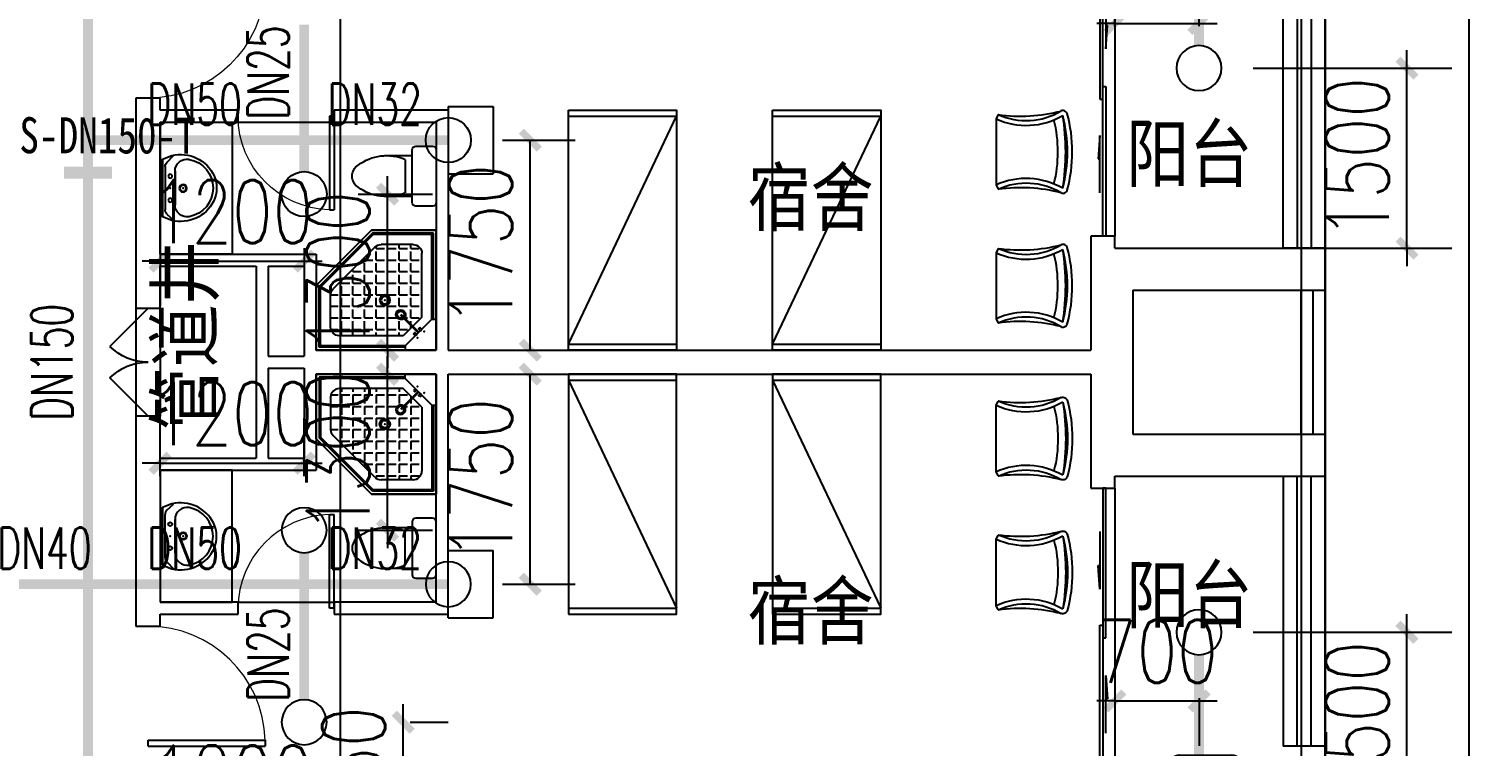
# Model space of a CAD drawing. Extents: x 0 to 2838408, y -923048 to 203859.
# Drawn here: x 2777370 to 2789363, y -216692 to -210714 of the extents above; entities that cross this region are included whole.
import ezdxf
from ezdxf.enums import TextEntityAlignment as Align

# ---------------------------------------------------------------- set-up
doc = ezdxf.new("R2010")
doc.units = 0
doc.header["$LTSCALE"] = 1000
for name, color, linetype in [('A-Fixt', 81, 'Continuous'), ('CLAYER', 7, 'Continuous'), ('DOOR_FIRE', 4, 'Continuous'), ('DOTE', 8, 'Continuous'), ('E2-栏杆', 92, 'Continuous'), ('EQUIP_喷头', 7, 'Continuous'), ('GROUND', 2, 'Continuous'), ('PIPE-喷淋', 6, 'Continuous'), ('PUB_TEXT', 7, 'Continuous'), ('TEXT_喷淋', 7, 'Continuous'), ('TWT_DIM', 3, 'Continuous'), ('WALL', 9, 'Continuous'), ('WINDOW', 4, 'Continuous'), ('XREF', 8, 'Continuous'), ('抗震支吊架', 2, 'Continuous'), ('洁具', 213, 'Continuous'), ('配景', 3, 'Continuous')]:
    doc.layers.add(name, color=color, linetype=linetype)
doc.styles.add('_TCH_DIM_T3', font='SIMPLEX', dxfattribs={"width": 0.75, "bigfont": 'HZTXT'})
doc.styles.add('_TWT_PIPEDN', font='SIMPLEX', dxfattribs={"width": 0.8, "height": 2.3, "bigfont": 'HZTXT'})
doc.styles.add('kzcad', font='', dxfattribs={"width": 0.8})
doc.styles.get("Standard").update_dxf_attribs({"font": 'geniso.shx', "bigfont": 'hztxt.shx'})
doc.styles.get('kzcad').set_extended_font_data('SimSun')
doc.dimstyles.new('_TWT_ARCH&&150', dxfattribs={"dimtxt": 525, "dimasz": 150, "dimexe": 375, "dimexo": 450, "dimgap": 150, "dimtad": 1, "dimdec": 0, "dimzin": 0, "dimdsep": 46, "dimtxsty": '_TCH_DIM_T3', "dimblk": 'ARCHTICK', "dimcen": 0.09, "dimclrt": 7, "dimazin": 2, "dimtfac": 1, "dimtdec": 0, "dimtix": 1, "dimtmove": 2, "dimatfit": 3, "dimfxl": 1, "dimtolj": 1, "dimtzin": 0, "dimarcsym": 0})

# ---------------------------------------------------------------- blocks, each defined once
blk = doc.blocks.new('1F平面-CAD导入_dwg_Drawing4_t3_dwg_$plan$00001613-474159-1F-927810-1F')
at = {"layer": '洁具'}
for p, q in [((-30, 250), (-170, 250)), ((-200, 170), (-430, 170)), ((-260, -140), (-260, 140)), ((-200, -170), (-200, -220)), ((-170, -250), (-30, -250))]:
    blk.add_line(p, q, dxfattribs=at)
for points in [[(-200, 220), (-200, 170), (-200, -170), (-430, -170)], [(0, -220), (0, 220)]]:
    blk.add_lwpolyline(points, dxfattribs=at)
for centre, radius, start, end in [((-170, 220), 30, 90, 180), ((-30, 220), 30, 0, 90), ((-413, -227), 398, 67.4505, 126.6381), ((-590, 0), 110, 123.4509, 236.5491), ((-413, 227), 398, 233.3619, 292.5495), ((-170, -220), 30, 180, 270), ((-30, -220), 30, 270, 0)]:
    blk.add_arc(centre, radius, start, end, dxfattribs=at)
blk = doc.blocks.new('$lvtry$00000169')
at = {"color": 0}
for p, q in [((259, -36), (259, 0)), ((259, -36), (36, -259)), ((259, -24), (976, -24)), ((259, -36), (964, -36)), ((964, -36), (976, -24)), ((964, -36), (964, -525)), ((976, -24), (976, -530)), ((276, -120), (120, -276)), ((144, -151), (291, -298)), ((151, -144), (298, -291)), ((173, -309), (173, -239)), ((183, -213), (205, -213)), ((220, -213), (243, -213)), ((270, -213), (270, -143)), ((270, -213), (340, -213)), ((270, -263), (270, -239)), ((276, -120), (808, -120)), ((366, -213), (366, -143)), ((366, -213), (436, -213)), ((366, -309), (366, -239)), ((462, -213), (462, -143)), ((462, -213), (532, -213)), ((462, -309), (462, -239)), ((558, -213), (558, -143)), ((558, -213), (628, -213)), ((558, -309), (558, -239)), ((655, -213), (655, -143)), ((655, -213), (725, -213)), ((655, -309), (655, -239)), ((751, -213), (751, -143)), ((751, -213), (821, -213)), ((751, -309), (751, -239)), ((847, -213), (847, -143)), ((847, -213), (880, -213)), ((847, -309), (847, -239)), ((880, -192), (880, -460)), ((36, -259), (0, -259)), ((24, -259), (24, -976)), ((36, -259), (36, -964)), ((120, -276), (120, -808)), ((120, -309), (147, -309)), ((173, -309), (243, -309)), ((173, -405), (173, -335)), ((270, -405), (270, -335)), ((334, -309), (340, -309)), ((366, -309), (436, -309)), ((366, -405), (366, -335)), ((462, -309), (532, -309)), ((462, -405), (462, -335)), ((558, -309), (628, -309)), ((558, -405), (558, -335)), ((655, -309), (725, -309)), ((655, -405), (655, -335)), ((751, -309), (821, -309)), ((751, -405), (751, -335)), ((847, -309), (880, -309)), ((847, -405), (847, -335)), ((120, -405), (147, -405)), ((173, -405), (243, -405)), ((173, -501), (173, -431)), ((270, -405), (340, -405)), ((270, -501), (270, -431)), ((366, -405), (379, -405)), ((366, -501), (366, -431)), ((462, -405), (532, -405)), ((462, -501), (462, -431)), ((558, -405), (628, -405)), ((558, -501), (558, -431)), ((655, -405), (725, -405)), ((655, -501), (655, -431)), ((751, -405), (821, -405)), ((751, -501), (751, -431)), ((847, -405), (880, -405)), ((847, -501), (847, -431)), ((120, -501), (147, -501)), ((120, -598), (147, -598)), ((173, -501), (243, -501)), ((173, -598), (173, -528)), ((173, -598), (243, -598)), ((270, -501), (340, -501)), ((270, -598), (270, -528)), ((270, -598), (340, -598)), ((366, -501), (436, -501)), ((366, -598), (366, -528)), ((366, -598), (436, -598)), ((462, -501), (532, -501)), ((462, -598), (462, -528)), ((462, -598), (532, -598)), ((859, -511), (511, -859)), ((964, -525), (525, -964)), ((976, -530), (530, -976)), ((558, -501), (628, -501)), ((558, -598), (558, -528)), ((558, -598), (628, -598)), ((655, -501), (725, -501)), ((655, -598), (655, -528)), ((655, -598), (725, -598)), ((751, -501), (821, -501)), ((751, -598), (751, -528)), ((751, -598), (773, -598)), ((847, -501), (867, -501)), ((964, -525), (976, -530)), ((120, -694), (147, -694)), ((173, -694), (173, -624)), ((173, -694), (243, -694)), ((270, -694), (270, -624)), ((270, -694), (340, -694)), ((366, -694), (366, -624)), ((366, -694), (436, -694)), ((462, -694), (462, -624)), ((462, -694), (532, -694)), ((558, -694), (558, -624)), ((558, -694), (628, -694)), ((655, -694), (655, -624)), ((655, -694), (676, -694)), ((120, -790), (147, -790)), ((173, -790), (173, -720)), ((173, -790), (243, -790)), ((173, -878), (173, -816)), ((270, -790), (270, -720)), ((270, -790), (340, -790)), ((270, -880), (270, -816)), ((366, -790), (366, -720)), ((366, -790), (436, -790)), ((366, -880), (366, -816)), ((462, -790), (462, -720)), ((462, -790), (532, -790)), ((462, -880), (462, -816)), ((558, -790), (558, -720)), ((558, -790), (580, -790)), ((192, -880), (460, -880)), ((36, -964), (24, -976)), ((24, -976), (530, -976)), ((36, -964), (525, -964)), ((525, -964), (530, -976))]:
    blk.add_line(p, q, dxfattribs=at)
blk.add_lwpolyline([(0, 0), (0, -1000), (540, -1000), (1000, -540), (1000, 0)], close=True)
for points in [[(0, 0), (0, -1000)], [(0, 0), (1000, 0)], [(1000, 0), (1000, -540)], [(136, -190), (148, -178), (132, -162), (121, -174)], [(190, -136), (178, -148), (162, -132), (174, -121)], [(1000, -540), (540, -1000)], [(0, -1000), (540, -1000)]]:
    blk.add_lwpolyline(points, close=True, dxfattribs=at)
for radius in [43.8, 31.1]:
    blk.add_circle((416, -428), radius, dxfattribs=at)
for centre, radius, start, end in [((808, -192), 72, 0, 90), ((296, -296), 40.6, 142.583, 128.4197), ((296, -296), 28.6, 145.828, 125.6599), ((808, -460), 72, 315, 0), ((192, -808), 72, 180, 270), ((460, -808), 72, 270, 315)]:
    blk.add_arc(centre, radius, start, end, dxfattribs=at)
for p in [(156, -102, 0), (103, -156, 0), (416, -428, 0)]:
    blk.add_point(p, dxfattribs=at)
blk = doc.blocks.new('$lvtry$00000178')
at = {"color": 0}
for p, q in [((-238, 0), (238, 0)), ((-214, -36), (-272, -91)), ((-180, -23), (180, -23)), ((-142, -105), (140, -105)), ((140, -105), (-142, -105)), ((216, -37), (268, -91))]:
    blk.add_line(p, q, dxfattribs=at)
blk.add_lwpolyline([(-104, -430, 0.224698), (110, -425, 0.348046), (269, -79), (239, 0), (-241, 0), (-271, -79, 0.356844)], format="xyb", close=True, dxfattribs=at)
for centre, radius in [((-100, -65), 16.3), ((100, -65), 16.3), ((1, -172), 31.6)]:
    blk.add_circle(centre, radius, dxfattribs=at)
at = {"color": 0, "lineweight": 13}
blk.add_circle((1, -172), 23, dxfattribs=at)
at = {"color": 0}
for centre, radius, start, end in [((-142, -205), 100, 90, 190.5602), ((-180, -73), 50, 90, 133.181), ((140, -205), 100, 349.4398, 90), ((180, -73), 50, 44.5607, 90), ((-1, -179), 243, 190.5602, 349.4398)]:
    blk.add_arc(centre, radius, start, end, dxfattribs=at)
for p in [(0, -65), (1, -172)]:
    blk.add_point(p, dxfattribs=at)
blk = doc.blocks.new('A$C70365C93')
at = {"layer": '洁具'}
blk.add_lwpolyline([(-1900, 2300), (-1900, 1700), (-800, 1700), (-800, 2300)], close=True, dxfattribs=at)
blk.add_blockref('$lvtry$00000178', (-1350, 2280), dxfattribs=at)
at = {"layer": '洁具', "rotation": 180}
blk.add_blockref('$lvtry$00000169', (0, 0), dxfattribs=at)
at = {"layer": '洁具', "extrusion": (0, 0, -1), "xscale": -1, "zscale": -1, "rotation": 90}
blk.add_blockref('1F平面-CAD导入_dwg_Drawing4_t3_dwg_$plan$00001613-474159-1F-927810-1F', (1450, 0), dxfattribs=at)
blk = doc.blocks.new('单人床')
at = {"layer": 'A-Fixt'}
for p, q in [((47774, 13973), (48674, 13973)), ((47774, 12073), (48674, 13973)), ((47774, 12073), (48674, 12073))]:
    blk.add_line(p, q, dxfattribs=at)
blk.add_lwpolyline([(47774, 14023), (48674, 14023), (48674, 12023), (47774, 12023), (47774, 14023)], dxfattribs=at)
blk = doc.blocks.new('CH_AP01')
for p, q in [((-311, 17), (-275, 0)), ((-275, 0), (275, 0)), ((275, 0), (311, 17))]:
    blk.add_line(p, q)
for centre, radius, start, end in [((0, -579), 1213, 74.7104, 105.2896), ((-307, 555), 37.8, 100.1859, 202.8359), ((-1658, 202), 1360, 352.1659, 14.4283), ((-824, 250), 563, 335.5038, 31.0903), ((0, -579), 1173, 75.0287, 104.9713), ((0, -1278), 1857, 80.611, 99.389), ((-824, 250), 603, 335.5038, 30.2691), ((0, -579), 1093, 75.8767, 104.1233), ((824, 250), 603, 149.7309, 204.4962), ((824, 250), 563, 148.9097, 204.4962), ((1658, 202), 1360, 165.5717, 187.8341), ((307, 555), 37.8, 337.1641, 79.8141)]:
    blk.add_arc(centre, radius, start, end)
blk = doc.blocks.new('A$C61295E98')
at = {"color": 3}
for p, q in [((544, 598), (0, 598)), ((0, 598), (0, 0)), ((161, 598), (161, 0)), ((170, 0), (170, 598)), ((603, 572), (603, 26)), ((624, 518), (624, 80)), ((544, 0), (0, 0))]:
    blk.add_line(p, q, dxfattribs=at)
for points in [[(82, 540), (75, 540), (75, 577), (82, 577)], [(82, 453), (75, 453), (75, 490), (82, 490)], [(82, 353), (75, 353), (75, 389), (82, 389)]]:
    blk.add_lwpolyline(points, close=True, dxfattribs=at)
for centre in [(74, 250), (74, 164), (74, 71)]:
    blk.add_circle(centre, 15.7, dxfattribs=at)
for centre, start, end in [((544, 518), 360, 90), ((544, 80), 270, 0)]:
    blk.add_arc(centre, 80, start, end, dxfattribs=at)
blk = doc.blocks.new('宿舍')
at = {"layer": 'A-Fixt'}
for p, q in [((47854, 13802), (48354, 15702)), ((48354, 13802), (47854, 15702)), ((47854, 13802), (48354, 13802))]:
    blk.add_line(p, q, dxfattribs=at)
for points in [[(47854, 8602), (48354, 8602), (48354, 15702), (47854, 15702)], [(47854, 10676), (47970, 10676), (47970, 11743), (47854, 11743)]]:
    blk.add_lwpolyline(points, close=True, dxfattribs=at)
at = {"xscale": -1, "rotation": 90}
for p in [(63677, 60475), (63677, 58775)]:
    blk.add_blockref('单人床', p, dxfattribs=at)
at = {"layer": 'A-Fixt', "xscale": -1, "rotation": 180}
for p in [(50002, 9140), (51117, 9140)]:
    blk.add_blockref('CH_AP01', p, dxfattribs=at)
at = {"layer": '配景', "color": 252}
blk.add_blockref('A$C61295E98', (47854, 7097), dxfattribs=at)
blk = doc.blocks.new('$DorLib2D$00000116')
at = {"color": 0}
for p, q in [((-0.5, 0), (-0.146, 0.354)), ((0.5, 0), (0.146, 0.354))]:
    blk.add_line(p, q, dxfattribs=at)
for centre, start, end in [((-0.5, 0), 0, 45), ((0.5, 0), 135, 180)]:
    blk.add_arc(centre, 0.5, start, end, dxfattribs=at)
blk = doc.blocks.new('$DorLib2D$00000001')
for p, q in [((0.45, 0.975), (0.5, 0.975)), ((0.45, 0), (0.45, 0.975)), ((0.5, 0), (0.5, 0.975)), ((0.5, 0), (0.45, 0))]:
    blk.add_line(p, q)
at = {"lineweight": 13}
blk.add_arc((0.475, 0), 0.975, 91.4693, 180, dxfattribs=at)
blk = doc.blocks.new('$DorLib2D$00000131')
at = {"color": 0, "linetype": 'Continuous'}
for p, q in [((0.15, 0.125), (0.2319, 0.1973)), ((0.2319, 0.1973), (0.2319, 0.125)), ((-0.5, 0.125), (-0.5, 0)), ((0.0192, 0.125), (-0.5, 0.125)), ((0.0192, 0), (0.0192, 0.125)), ((0.35, 0.125), (0.15, 0.125)), ((-0.5, 0), (0.0192, 0)), ((-0.024, 0), (0.5, 0)), ((-0.024, -0.125), (-0.024, 0)), ((0.5, 0), (0.5, -0.125)), ((-0.35, -0.125), (-0.15, -0.125)), ((-0.2319, -0.1973), (-0.2319, -0.125)), ((-0.15, -0.125), (-0.2319, -0.1973)), ((0.5, -0.125), (-0.024, -0.125))]:
    blk.add_line(p, q, dxfattribs=at)
blk = doc.blocks.new('$WINLIB2D$00000001')
at = {"color": 0}
for points in [[(-0.5, 0.5), (-0.5, -0.5)], [(-0.5, 0.5), (0.5, 0.5)], [(0.5, -0.5), (0.5, 0.5)], [(0.5, 0.1667), (-0.5, 0.1667)], [(0.5, -0.1667), (-0.5, -0.1667)], [(-0.5, -0.5), (0.5, -0.5)]]:
    blk.add_lwpolyline(points, dxfattribs=at)
blk = doc.blocks.new('1F1')
at = {"layer": 'DOOR_FIRE'}
for p, q in [((2442216.7, -213042.2), (2442216.7, -213942.2)), ((2442416.7, -213042.2), (2442416.7, -213942.2))]:
    blk.add_line(p, q, dxfattribs=at)
at = {"layer": 'DOTE'}
for p, q in [((2443916.7, -187892.2), (2443916.7, -271092.2)), ((2451916.7, -187892.2), (2451916.7, -271092.2))]:
    blk.add_line(p, q, dxfattribs=at)
at = {"layer": 'E2-栏杆'}
for points in [[(2451916.7, -214092.2), (2451916.7, -212892.2)], [(2452016.7, -214092.2), (2452016.7, -212892.2)]]:
    blk.add_lwpolyline(points, dxfattribs=at)
at = {"layer": 'GROUND'}
for p, q in [((2453316.7, -270492.2), (2453316.7, -188492.2)), ((2452116.7, -269292.2), (2452116.7, -189692.2))]:
    blk.add_line(p, q, dxfattribs=at)
at = {"layer": 'WALL'}
for p, q in [((2442416.7, -211292.2), (2442216.7, -211292.2)), ((2442216.7, -211292.2), (2442216.7, -211392.2)), ((2442416.7, -211392.2), (2442416.7, -211292.2)), ((2442216.7, -211392.2), (2442216.7, -212592.2)), ((2443066.7, -211392.2), (2442416.7, -211392.2)), ((2443066.7, -211492.2), (2443066.7, -211392.2)), ((2444816.7, -211392.2), (2443866.7, -211392.2)), ((2443866.7, -211392.2), (2443866.7, -211492.2)), ((2444816.7, -211392.2), (2444816.7, -213392.2)), ((2442416.7, -211492.2), (2442416.7, -212592.2)), ((2442416.7, -211492.2), (2443066.7, -211492.2)), ((2443866.7, -211492.2), (2444716.7, -211492.2)), ((2444716.7, -211492.2), (2444716.7, -213392.2)), ((2450366.7, -212442.2), (2450166.7, -212442.2)), ((2450166.7, -212442.2), (2450166.7, -212792.2)), ((2450366.7, -212542.2), (2450366.7, -212442.2)), ((2442216.7, -212592.2), (2442216.7, -213042.2)), ((2442416.7, -212592.2), (2443216.7, -212592.2)), ((2443216.7, -212592.2), (2443716.7, -212592.2)), ((2443716.7, -212592.2), (2443716.7, -213392.2)), ((2450366.7, -212542.2), (2451766.7, -212542.2)), ((2452116.7, -212542.2), (2451766.7, -212542.2)), ((2452116.7, -212892.2), (2452116.7, -212542.2)), ((2442416.7, -213042.2), (2442416.7, -212692.2)), ((2442416.7, -212692.2), (2443216.7, -212692.2)), ((2443216.7, -212692.2), (2443216.7, -213492.2)), ((2443316.7, -212692.2), (2443616.7, -212692.2)), ((2443316.7, -212692.2), (2443316.7, -213442.2)), ((2443616.7, -212692.2), (2443616.7, -213442.2)), ((2450166.7, -212792.2), (2450166.7, -213392.2)), ((2450516.7, -212892.2), (2450516.7, -213492.2)), ((2450516.7, -212892.2), (2452116.7, -212892.2)), ((2442216.7, -213042.2), (2442416.7, -213042.2)), ((2443316.7, -213442.2), (2443616.7, -213442.2)), ((2443716.7, -213392.2), (2444716.7, -213392.2)), ((2444816.7, -213392.2), (2450166.7, -213392.2)), ((2443216.7, -213492.2), (2443216.7, -214292.2)), ((2443316.7, -213542.2), (2443316.7, -214292.2)), ((2443316.7, -213542.2), (2443616.7, -213542.2)), ((2443616.7, -213542.2), (2443616.7, -214292.2)), ((2450516.7, -213492.2), (2450516.7, -214092.2)), ((2443716.7, -213592.2), (2443716.7, -214392.2)), ((2443716.7, -213592.2), (2444716.7, -213592.2)), ((2444716.7, -215492.2), (2444716.7, -213592.2)), ((2444816.7, -215592.2), (2444816.7, -213592.2)), ((2444816.7, -213592.2), (2450166.7, -213592.2)), ((2450166.7, -213592.2), (2450166.7, -214192.2)), ((2442416.7, -213942.2), (2442216.7, -213942.2)), ((2442216.7, -213942.2), (2442216.7, -214392.2)), ((2442416.7, -214292.2), (2442416.7, -213942.2)), ((2450516.7, -214092.2), (2452116.7, -214092.2)), ((2452116.7, -214442.2), (2452116.7, -214092.2)), ((2442416.7, -214292.2), (2443216.7, -214292.2)), ((2443316.7, -214292.2), (2443616.7, -214292.2)), ((2450166.7, -214192.2), (2450166.7, -214542.2)), ((2442216.7, -214392.2), (2442216.7, -215592.2)), ((2442416.7, -214392.2), (2442416.7, -215492.2)), ((2442416.7, -214392.2), (2443216.7, -214392.2)), ((2443216.7, -214392.2), (2443716.7, -214392.2)), ((2450166.7, -214542.2), (2450366.7, -214542.2)), ((2450366.7, -214542.2), (2450366.7, -214442.2)), ((2450366.7, -214442.2), (2451766.7, -214442.2)), ((2451766.7, -214442.2), (2452116.7, -214442.2)), ((2443066.7, -215492.2), (2442416.7, -215492.2)), ((2443066.7, -215592.2), (2443066.7, -215492.2)), ((2444716.7, -215492.2), (2443866.7, -215492.2)), ((2443866.7, -215492.2), (2443866.7, -215592.2)), ((2442216.7, -215592.2), (2442216.7, -215692.2)), ((2442416.7, -215592.2), (2443066.7, -215592.2)), ((2442416.7, -215692.2), (2442416.7, -215592.2)), ((2443866.7, -215592.2), (2444816.7, -215592.2)), ((2442216.7, -215692.2), (2442416.7, -215692.2))]:
    blk.add_line(p, q, dxfattribs=at)
blk.add_lwpolyline([(2439516.7, -201708), (2452116.7, -201692.2), (2452116.7, -257292.2), (2439516.7, -257308)], close=True, dxfattribs=at)
at = {"layer": 'WINDOW'}
for p, q in [((2450366.7, -210042.2), (2450366.7, -212442.2)), ((2443066.7, -211492.2), (2443866.7, -211492.2)), ((2450366.7, -214542.2), (2450366.7, -216942.2)), ((2443066.7, -215492.2), (2443866.7, -215492.2))]:
    blk.add_line(p, q, dxfattribs=at)
at = {"xscale": -1, "rotation": 90}
for name, p in [('宿舍', (2458518.4, -161738.4)), ('A$C70365C93', (2444716.7, -213392.2))]:
    blk.add_blockref(name, p, dxfattribs=at)
for name, p, rotation in [('A$C70365C93', (2444716.7, -213592.2), 90), ('宿舍', (2458518.4, -265246), 89.99999999594154)]:
    blk.add_blockref(name, p, dxfattribs=dict(rotation=rotation))
at = {"layer": 'DOOR_FIRE', "xscale": 900, "yscale": -900, "zscale": 200, "rotation": 269.9999999999852}
blk.add_blockref('$DorLib2D$00000116', (2442316.7, -213492.2), dxfattribs=at)
at = {"layer": 'WINDOW'}
for name, p, xscale, yscale, zscale, rotation in [('$DorLib2D$00000131', (2450266.7, -211242.2), -2400, 200, -2400, 270), ('$DorLib2D$00000001', (2442316.7, -210792.2), -1000, 1000, -1000, 270), ('$WINLIB2D$00000001', (2451941.7, -211417.2), 2249.999999993481, 350, 2249.999999993481, 90), ('$DorLib2D$00000131', (2450266.7, -215742.2), 2400, 200, 2400, 270), ('$WINLIB2D$00000001', (2451941.7, -215567.2), -2249.999999993481, 350, -2249.999999993481, 90), ('$DorLib2D$00000001', (2442316.7, -216192.2), 1000, 1000, 1000, 270)]:
    blk.add_blockref(name, p, dxfattribs=dict(at, xscale=xscale, yscale=yscale, zscale=zscale, rotation=rotation))
at = {"layer": 'WINDOW', "xscale": 800, "zscale": 800}
for p, yscale in [((2443466.7, -211442.2), -800), ((2443466.7, -215542.2), 800)]:
    blk.add_blockref('$DorLib2D$00000001', p, dxfattribs=dict(at, yscale=yscale))
at = {"layer": 'CLAYER'}
blk.add_text('管道井', height=525, rotation=90, dxfattribs=at).set_placement((2442903.7, -214059.8))
at = {"layer": 'PUB_TEXT'}
for s, p in [('阳台', (2450461.5, -212034.4)), ('宿舍', (2447308.9, -212400.1)), ('阳台', (2450461.5, -215709.9)), ('宿舍', (2447308.9, -215845.6))]:
    blk.add_text(s, height=525, dxfattribs=at).set_placement(p)
blk = doc.blocks.new('_ArchTick')
at = {"color": 0, "linetype": 'ByBlock', "const_width": 0.4}
blk.add_lwpolyline([(-0.5, -0.5), (0.5, 0.5)], dxfattribs=at)
blk = doc.blocks.new('*D1262')
at = {"layer": 'Defpoints', "color": 0, "linetype": 'ByBlock', "transparency": 16777216}
for p in [(2787113, -215742), (2788844, -215742), (2787113, -217242)]:
    blk.add_point(p, dxfattribs=at)
at = {"layer": 'TWT_DIM', "color": 0, "linetype": 'ByBlock', "lineweight": -2, "transparency": 16777216}
for p, q in [((2788844, -215742), (2788844, -215592)), ((2787563, -215742), (2789219, -215742)), ((2788844, -217242), (2788844, -215742)), ((2787563, -217242), (2789219, -217242)), ((2788844, -217242), (2788844, -217392))]:
    blk.add_line(p, q, dxfattribs=at)
at = {"layer": 'TWT_DIM', "color": 0, "linetype": 'ByBlock', "lineweight": -2, "transparency": 16777216, "xscale": 150, "yscale": 150, "zscale": 150}
for p, rotation in [((2788844, -215742), 270), ((2788844, -217242), 90)]:
    blk.add_blockref('_ArchTick', p, dxfattribs=dict(at, rotation=rotation))
at = {"layer": 'TWT_DIM', "color": 7, "linetype": 'ByBlock', "transparency": 16777216, "insert": (2788431, -216492), "char_height": 525, "attachment_point": 5, "rotation": 90, "style": '_TCH_DIM_T3'}
blk.add_mtext('\\A1;1500', dxfattribs=at)
blk = doc.blocks.new('*D1263')
at = {"layer": 'Defpoints', "color": 0, "linetype": 'ByBlock', "transparency": 16777216}
for p in [(2786413, -215842), (2787113, -215842), (2787113, -216315)]:
    blk.add_point(p, dxfattribs=at)
at = {"layer": 'TWT_DIM', "color": 0, "linetype": 'ByBlock', "lineweight": -2, "transparency": 16777216}
for p, q in [((2786413, -216315), (2786263, -216315)), ((2786413, -216292), (2786413, -216690)), ((2786413, -216315), (2787113, -216315)), ((2787113, -216292), (2787113, -216690)), ((2787113, -216315), (2787263, -216315))]:
    blk.add_line(p, q, dxfattribs=at)
at = {"layer": 'TWT_DIM', "color": 0, "linetype": 'ByBlock', "lineweight": -2, "transparency": 16777216, "xscale": 150, "yscale": 150, "zscale": 150}
blk.add_blockref('_ArchTick', (2786413, -216315), dxfattribs=at)
at = {"layer": 'TWT_DIM', "color": 0, "linetype": 'ByBlock', "lineweight": -2, "transparency": 16777216, "xscale": 150, "yscale": 150, "zscale": 150, "rotation": 180}
blk.add_blockref('_ArchTick', (2787113, -216315), dxfattribs=at)
at = {"layer": 'TWT_DIM', "color": 7, "linetype": 'ByBlock', "transparency": 16777216, "insert": (2786763, -215902), "char_height": 525, "attachment_point": 5, "style": '_TCH_DIM_T3'}
blk.add_mtext('\\A1;700', dxfattribs=at)
blk = doc.blocks.new('*D1264')
at = {"layer": 'Defpoints', "color": 0, "linetype": 'ByBlock', "transparency": 16777216}
for p in [(2787113, -210669), (2786413, -211142), (2787113, -211142)]:
    blk.add_point(p, dxfattribs=at)
at = {"layer": 'TWT_DIM', "color": 0, "linetype": 'ByBlock', "lineweight": -2, "transparency": 16777216}
for p, q in [((2786413, -210692), (2786413, -210294)), ((2787113, -210692), (2787113, -210294)), ((2786413, -210669), (2786263, -210669)), ((2786413, -210669), (2787113, -210669)), ((2787113, -210669), (2787263, -210669))]:
    blk.add_line(p, q, dxfattribs=at)
at = {"layer": 'TWT_DIM', "color": 0, "linetype": 'ByBlock', "lineweight": -2, "transparency": 16777216, "xscale": 150, "yscale": 150, "zscale": 150}
blk.add_blockref('_ArchTick', (2786413, -210669), dxfattribs=at)
at = {"layer": 'TWT_DIM', "color": 0, "linetype": 'ByBlock', "lineweight": -2, "transparency": 16777216, "xscale": 150, "yscale": 150, "zscale": 150, "rotation": 180}
blk.add_blockref('_ArchTick', (2787113, -210669), dxfattribs=at)
at = {"layer": 'TWT_DIM', "color": 7, "linetype": 'ByBlock', "transparency": 16777216, "insert": (2786763, -210257), "char_height": 525, "attachment_point": 5, "style": '_TCH_DIM_T3'}
blk.add_mtext('\\A1;700', dxfattribs=at)
blk = doc.blocks.new('*D1265')
at = {"layer": 'Defpoints', "color": 0, "linetype": 'ByBlock', "transparency": 16777216}
for p in [(2779663, -212092), (2780357, -212092), (2779663, -213392)]:
    blk.add_point(p, dxfattribs=at)
at = {"layer": 'TWT_DIM', "color": 0, "linetype": 'ByBlock', "lineweight": -2, "transparency": 16777216}
for p, q in [((2780357, -212092), (2780357, -211942)), ((2780113, -212092), (2780732, -212092)), ((2780357, -213392), (2780357, -212092)), ((2780113, -213392), (2780732, -213392)), ((2780357, -213392), (2780357, -213542))]:
    blk.add_line(p, q, dxfattribs=at)
at = {"layer": 'TWT_DIM', "color": 0, "linetype": 'ByBlock', "lineweight": -2, "transparency": 16777216, "xscale": 150, "yscale": 150, "zscale": 150}
for p, rotation in [((2780357, -212092), 270), ((2780357, -213392), 90)]:
    blk.add_blockref('_ArchTick', p, dxfattribs=dict(at, rotation=rotation))
at = {"layer": 'TWT_DIM', "color": 7, "linetype": 'ByBlock', "transparency": 16777216, "insert": (2779945, -212742), "char_height": 525, "attachment_point": 5, "rotation": 90, "style": '_TCH_DIM_T3'}
blk.add_mtext('\\A1;1300', dxfattribs=at)
blk = doc.blocks.new('*D1266')
at = {"layer": 'Defpoints', "color": 0, "linetype": 'ByBlock', "transparency": 16777216}
for p in [(2779663, -213592), (2780357, -213592), (2779663, -214892)]:
    blk.add_point(p, dxfattribs=at)
at = {"layer": 'TWT_DIM', "color": 0, "linetype": 'ByBlock', "lineweight": -2, "transparency": 16777216}
for p, q in [((2780357, -213592), (2780357, -213442)), ((2780113, -213592), (2780732, -213592)), ((2780357, -214892), (2780357, -213592)), ((2780113, -214892), (2780732, -214892)), ((2780357, -214892), (2780357, -215042))]:
    blk.add_line(p, q, dxfattribs=at)
at = {"layer": 'TWT_DIM', "color": 0, "linetype": 'ByBlock', "lineweight": -2, "transparency": 16777216, "xscale": 150, "yscale": 150, "zscale": 150}
for p, rotation in [((2780357, -213592), 270), ((2780357, -214892), 90)]:
    blk.add_blockref('_ArchTick', p, dxfattribs=dict(at, rotation=rotation))
at = {"layer": 'TWT_DIM', "color": 7, "linetype": 'ByBlock', "transparency": 16777216, "insert": (2779945, -214242), "char_height": 525, "attachment_point": 5, "rotation": 90, "style": '_TCH_DIM_T3'}
blk.add_mtext('\\A1;1300', dxfattribs=at)
blk = doc.blocks.new('*D1267')
at = {"layer": 'Defpoints', "color": 0, "linetype": 'ByBlock', "transparency": 16777216}
for p in [(2780863, -213592), (2781545, -213592), (2780863, -215342)]:
    blk.add_point(p, dxfattribs=at)
at = {"layer": 'TWT_DIM', "color": 0, "linetype": 'ByBlock', "lineweight": -2, "transparency": 16777216}
for p, q in [((2781313, -213592), (2781920, -213592)), ((2781545, -215342), (2781545, -213592)), ((2781313, -215342), (2781920, -215342))]:
    blk.add_line(p, q, dxfattribs=at)
at = {"layer": 'TWT_DIM', "color": 0, "linetype": 'ByBlock', "lineweight": -2, "transparency": 16777216, "xscale": 150, "yscale": 150, "zscale": 150}
for p, rotation in [((2781545, -213592), 90), ((2781545, -215342), 270)]:
    blk.add_blockref('_ArchTick', p, dxfattribs=dict(at, rotation=rotation))
at = {"layer": 'TWT_DIM', "color": 7, "linetype": 'ByBlock', "transparency": 16777216, "insert": (2781132, -214467), "char_height": 525, "attachment_point": 5, "rotation": 90, "style": '_TCH_DIM_T3'}
blk.add_mtext('\\A1;1750', dxfattribs=at)
blk = doc.blocks.new('*D1268')
at = {"layer": 'Defpoints', "color": 0, "linetype": 'ByBlock', "transparency": 16777216}
for p in [(2780094, -216492), (2780487, -216492), (2780094, -217242)]:
    blk.add_point(p, dxfattribs=at)
at = {"layer": 'TWT_DIM', "color": 0, "linetype": 'ByBlock', "lineweight": -2, "transparency": 16777216}
for p, q in [((2780487, -216492), (2780487, -216342)), ((2780487, -217242), (2780487, -216492)), ((2780544, -216492), (2780862, -216492)), ((2780487, -217242), (2780487, -217392)), ((2780544, -217242), (2780862, -217242))]:
    blk.add_line(p, q, dxfattribs=at)
at = {"layer": 'TWT_DIM', "color": 0, "linetype": 'ByBlock', "lineweight": -2, "transparency": 16777216, "xscale": 150, "yscale": 150, "zscale": 150}
for p, rotation in [((2780487, -216492), 270), ((2780487, -217242), 90)]:
    blk.add_blockref('_ArchTick', p, dxfattribs=dict(at, rotation=rotation))
at = {"layer": 'TWT_DIM', "color": 7, "linetype": 'ByBlock', "transparency": 16777216, "insert": (2780075, -216867), "char_height": 525, "attachment_point": 5, "rotation": 90, "style": '_TCH_DIM_T3'}
blk.add_mtext('\\A1;750', dxfattribs=at)
blk = doc.blocks.new('*D1269')
at = {"layer": 'Defpoints', "color": 0, "linetype": 'ByBlock', "transparency": 16777216}
for p in [(2779663, -214334), (2778463, -214892), (2779663, -214892)]:
    blk.add_point(p, dxfattribs=at)
at = {"layer": 'TWT_DIM', "color": 0, "linetype": 'ByBlock', "lineweight": -2, "transparency": 16777216}
for p, q in [((2778463, -214442), (2778463, -213959)), ((2779663, -214442), (2779663, -213959)), ((2778463, -214334), (2778313, -214334)), ((2778463, -214334), (2779663, -214334)), ((2779663, -214334), (2779813, -214334))]:
    blk.add_line(p, q, dxfattribs=at)
at = {"layer": 'TWT_DIM', "color": 0, "linetype": 'ByBlock', "lineweight": -2, "transparency": 16777216, "xscale": 150, "yscale": 150, "zscale": 150}
blk.add_blockref('_ArchTick', (2778463, -214334), dxfattribs=at)
at = {"layer": 'TWT_DIM', "color": 0, "linetype": 'ByBlock', "lineweight": -2, "transparency": 16777216, "xscale": 150, "yscale": 150, "zscale": 150, "rotation": 180}
blk.add_blockref('_ArchTick', (2779663, -214334), dxfattribs=at)
at = {"layer": 'TWT_DIM', "color": 7, "linetype": 'ByBlock', "transparency": 16777216, "insert": (2779063, -213922), "char_height": 525, "attachment_point": 5, "style": '_TCH_DIM_T3'}
blk.add_mtext('\\A1;1200', dxfattribs=at)
blk = doc.blocks.new('*D1270')
at = {"layer": 'Defpoints', "color": 0, "linetype": 'ByBlock', "transparency": 16777216}
for p in [(2778463, -216492), (2779663, -216492), (2779663, -217361)]:
    blk.add_point(p, dxfattribs=at)
at = {"layer": 'TWT_DIM', "color": 0, "linetype": 'ByBlock', "lineweight": -2, "transparency": 16777216}
for p, q in [((2778463, -216942), (2778463, -217736)), ((2779663, -216942), (2779663, -217736)), ((2778463, -217361), (2778313, -217361)), ((2778463, -217361), (2779663, -217361)), ((2779663, -217361), (2779813, -217361))]:
    blk.add_line(p, q, dxfattribs=at)
at = {"layer": 'TWT_DIM', "color": 0, "linetype": 'ByBlock', "lineweight": -2, "transparency": 16777216, "xscale": 150, "yscale": 150, "zscale": 150}
blk.add_blockref('_ArchTick', (2778463, -217361), dxfattribs=at)
at = {"layer": 'TWT_DIM', "color": 0, "linetype": 'ByBlock', "lineweight": -2, "transparency": 16777216, "xscale": 150, "yscale": 150, "zscale": 150, "rotation": 180}
blk.add_blockref('_ArchTick', (2779663, -217361), dxfattribs=at)
at = {"layer": 'TWT_DIM', "color": 7, "linetype": 'ByBlock', "transparency": 16777216, "insert": (2779063, -216949), "char_height": 525, "attachment_point": 5, "style": '_TCH_DIM_T3'}
blk.add_mtext('\\A1;1200', dxfattribs=at)
blk = doc.blocks.new('*D1271')
at = {"layer": 'Defpoints', "color": 0, "linetype": 'ByBlock', "transparency": 16777216}
for p in [(2780863, -211642), (2781545, -211642), (2780863, -213392)]:
    blk.add_point(p, dxfattribs=at)
at = {"layer": 'TWT_DIM', "color": 0, "linetype": 'ByBlock', "lineweight": -2, "transparency": 16777216}
for p, q in [((2781313, -211642), (2781920, -211642)), ((2781545, -213392), (2781545, -211642)), ((2781313, -213392), (2781920, -213392))]:
    blk.add_line(p, q, dxfattribs=at)
at = {"layer": 'TWT_DIM', "color": 0, "linetype": 'ByBlock', "lineweight": -2, "transparency": 16777216, "xscale": 150, "yscale": 150, "zscale": 150}
for p, rotation in [((2781545, -211642), 90), ((2781545, -213392), 270)]:
    blk.add_blockref('_ArchTick', p, dxfattribs=dict(at, rotation=rotation))
at = {"layer": 'TWT_DIM', "color": 7, "linetype": 'ByBlock', "transparency": 16777216, "insert": (2781132, -212517), "char_height": 525, "attachment_point": 5, "rotation": 90, "style": '_TCH_DIM_T3'}
blk.add_mtext('\\A1;1750', dxfattribs=at)
blk = doc.blocks.new('*D1273')
at = {"layer": 'Defpoints', "color": 0, "linetype": 'ByBlock', "transparency": 16777216}
for p in [(2778463, -212092), (2779663, -212092), (2779663, -212650)]:
    blk.add_point(p, dxfattribs=at)
at = {"layer": 'TWT_DIM', "color": 0, "linetype": 'ByBlock', "lineweight": -2, "transparency": 16777216}
for p, q in [((2778463, -212542), (2778463, -213025)), ((2779663, -212542), (2779663, -213025)), ((2778463, -212650), (2778313, -212650)), ((2778463, -212650), (2779663, -212650)), ((2779663, -212650), (2779813, -212650))]:
    blk.add_line(p, q, dxfattribs=at)
at = {"layer": 'TWT_DIM', "color": 0, "linetype": 'ByBlock', "lineweight": -2, "transparency": 16777216, "xscale": 150, "yscale": 150, "zscale": 150}
blk.add_blockref('_ArchTick', (2778463, -212650), dxfattribs=at)
at = {"layer": 'TWT_DIM', "color": 0, "linetype": 'ByBlock', "lineweight": -2, "transparency": 16777216, "xscale": 150, "yscale": 150, "zscale": 150, "rotation": 180}
blk.add_blockref('_ArchTick', (2779663, -212650), dxfattribs=at)
at = {"layer": 'TWT_DIM', "color": 7, "linetype": 'ByBlock', "transparency": 16777216, "insert": (2779063, -212237), "char_height": 525, "attachment_point": 5, "style": '_TCH_DIM_T3'}
blk.add_mtext('\\A1;1200', dxfattribs=at)
blk = doc.blocks.new('*D1275')
at = {"layer": 'Defpoints', "color": 0, "linetype": 'ByBlock', "transparency": 16777216}
for p in [(2787113, -211042), (2788844, -211042), (2787113, -212542)]:
    blk.add_point(p, dxfattribs=at)
at = {"layer": 'TWT_DIM', "color": 0, "linetype": 'ByBlock', "lineweight": -2, "transparency": 16777216}
for p, q in [((2788844, -211042), (2788844, -210892)), ((2787563, -211042), (2789219, -211042)), ((2788844, -212542), (2788844, -211042)), ((2787563, -212542), (2789219, -212542)), ((2788844, -212542), (2788844, -212692))]:
    blk.add_line(p, q, dxfattribs=at)
at = {"layer": 'TWT_DIM', "color": 0, "linetype": 'ByBlock', "lineweight": -2, "transparency": 16777216, "xscale": 150, "yscale": 150, "zscale": 150}
for p, rotation in [((2788844, -211042), 270), ((2788844, -212542), 90)]:
    blk.add_blockref('_ArchTick', p, dxfattribs=dict(at, rotation=rotation))
at = {"layer": 'TWT_DIM', "color": 7, "linetype": 'ByBlock', "transparency": 16777216, "insert": (2788431, -211792), "char_height": 525, "attachment_point": 5, "rotation": 90, "style": '_TCH_DIM_T3'}
blk.add_mtext('\\A1;1500', dxfattribs=at)
blk = doc.blocks.new('$TwtSys$00000125')
blk.add_circle((0, 0, 0), 1)
blk = doc.blocks.new('$TwtSys$00000131')
for p, q in [((-1.5, 0), (-1.5, 2)), ((-1.5, 2), (1.5, 2)), ((1.5, 0, 0), (1.5, 2, 0)), ((-1.5, 0), (-1, 0)), ((1, 0, 0), (1.5, 0, 0))]:
    blk.add_line(p, q)
blk.add_circle((0, 0), 1)

msp = doc.modelspace()

# ---------------------------------------------------------------- linework, layer by layer
at = {"layer": 'PIPE-喷淋', "linetype": 'ByBlock', "ltscale": 1.5, "const_width": 82.5}
for points in [[(2777862.5, -207492.2), (2777862.5, -211642.2)], [(2787112.5, -210854.7), (2787112.5, -208079.7)], [(2779662.5, -210679.7), (2779662.5, -211642.2)], [(2777862.5, -211642.2), (2777862.5, -215342.2)], [(2779662.5, -211642.2), (2777862.5, -211642.2)], [(2780862.5, -211642.2), (2779662.5, -211642.2)], [(2779662.5, -211642.2), (2779662.5, -211904.7)], [(2779662.5, -215079.7), (2779662.5, -215342.2)], [(2777162.5, -215342.2), (2777862.5, -215342.2)], [(2777862.5, -215342.2), (2777862.5, -223342.2)], [(2779662.5, -215342.2), (2777862.5, -215342.2)], [(2780862.5, -215342.2), (2779662.5, -215342.2)], [(2779662.5, -215342.2), (2779662.5, -216304.7)], [(2787112.5, -218704.7), (2787112.5, -215929.7)]]:
    msp.add_lwpolyline(points, dxfattribs=at)
at = {"layer": '抗震支吊架', "color": 4, "const_width": 100}
msp.add_lwpolyline([(2777662.5, -211912.2), (2778062.5, -211912.2)], dxfattribs=at)

# ---------------------------------------------------------------- block references
at = {"layer": 'EQUIP_喷头', "linetype": 'ByBlock', "xscale": 187.5, "yscale": -187.5, "zscale": 187.5}
for p in [(2787112.5, -211042.2), (2787112.5, -215742.2)]:
    msp.add_blockref('$TwtSys$00000125', p, dxfattribs=at)
at = {"layer": 'EQUIP_喷头', "linetype": 'ByBlock', "xscale": 187.5, "zscale": 187.5}
for name, p, yscale, rotation in [('$TwtSys$00000131', (2780862.5, -211642.2), 187.5, 270), ('$TwtSys$00000125', (2779662.5, -212092.2), 187.5, 270), ('$TwtSys$00000125', (2779662.5, -214892.2), -187.5, 89.99999999999999), ('$TwtSys$00000131', (2780862.5, -215342.2), -187.5, 89.99999999999999), ('$TwtSys$00000125', (2779662.5, -216492.2), -187.5, 89.99999999999999)]:
    msp.add_blockref(name, p, dxfattribs=dict(at, yscale=yscale, rotation=rotation))
at = {"layer": 'XREF'}
msp.add_blockref('1F1', (336045.8, 0), dxfattribs=at)

# ---------------------------------------------------------------- texts
at = {"layer": 'TEXT_喷淋', "color": 251, "linetype": 'ByBlock', "style": '_TWT_PIPEDN', "width": 0.64}
for s, rotation, p in [('DN25', 90, (2779535, -211472)), ('DN50', 360, (2778357.7, -215214.7)), ('DN32', 360, (2779857.7, -215214.7)), ('DN25', 90, (2779535, -216322))]:
    msp.add_text(s, height=345, rotation=rotation, dxfattribs=at).set_placement(p)
for s, p in [('DN50', (2778357.7, -211514.7)), ('DN32', (2779857.7, -211514.7)), ('DN40', (2777107.7, -215214.7))]:
    msp.add_text(s, height=345, dxfattribs=at).set_placement(p)
at = {"layer": 'TEXT_喷淋', "linetype": 'ByBlock', "style": '_TWT_PIPEDN', "width": 0.64}
msp.add_text('DN150', height=345, rotation=90, dxfattribs=at).set_placement((2777735, -213981.1))
at = {"layer": '抗震支吊架', "color": 4, "style": 'kzcad', "width": 0.8}
msp.add_text('KZS-DN150-T', height=300, rotation=359.88539, dxfattribs=at).set_placement((2777862.5, -211752.2), align=Align.CENTER)

# ---------------------------------------------------------------- dimensions: what is measured, and where the dimension line sits
at = {"layer": 'TWT_DIM', "linetype": 'ByBlock'}
for p1, p2, distance, picture, middle in [((2786412.5, -211142.2), (2787112.5, -211142.2), 472.8, '*D1264', (2786762.5, -210256.9)), ((2787112.5, -212542.2), (2787112.5, -211042.2), -1731.1, '*D1275', (2788431.1, -211792.2)), ((2780862.5, -213392.2), (2780862.5, -211642.2), -682.4, '*D1271', (2781132.4, -212517.2)), ((2778462.5, -212092.2), (2779662.5, -212092.2), -557.7, '*D1273', (2779062.5, -212237.4)), ((2779662.5, -213392.2), (2779662.5, -212092.2), -694.8, '*D1265', (2779944.9, -212742.2)), ((2779662.5, -214892.2), (2779662.5, -213592.2), -694.8, '*D1266', (2779944.9, -214242.2)), ((2778462.5, -214892.2), (2779662.5, -214892.2), 557.7, '*D1269', (2779062.5, -213922)), ((2780862.5, -215342.2), (2780862.5, -213592.2), -682.4, '*D1267', (2781132.4, -214467.2)), ((2786412.5, -215842.2), (2787112.5, -215842.2), -472.8, '*D1263', (2786762.5, -215902.5)), ((2787112.5, -217242.2), (2787112.5, -215742.2), -1731.1, '*D1262', (2788431.1, -216492.2)), ((2780093.7, -217242.2), (2780093.7, -216492.2), -393.4, '*D1268', (2780074.5, -216867.2)), ((2778462.5, -216492.2), (2779662.5, -216492.2), -869.3, '*D1270', (2779062.5, -216948.9))]:
    dim = msp.add_aligned_dim(p1=p1, p2=p2, distance=distance, dimstyle='_TWT_ARCH&&150', dxfattribs=at)
    dim.commit()
    dim.dimension.update_dxf_attribs({"geometry": picture, "text_midpoint": middle})

doc.saveas('drawing.dxf')
